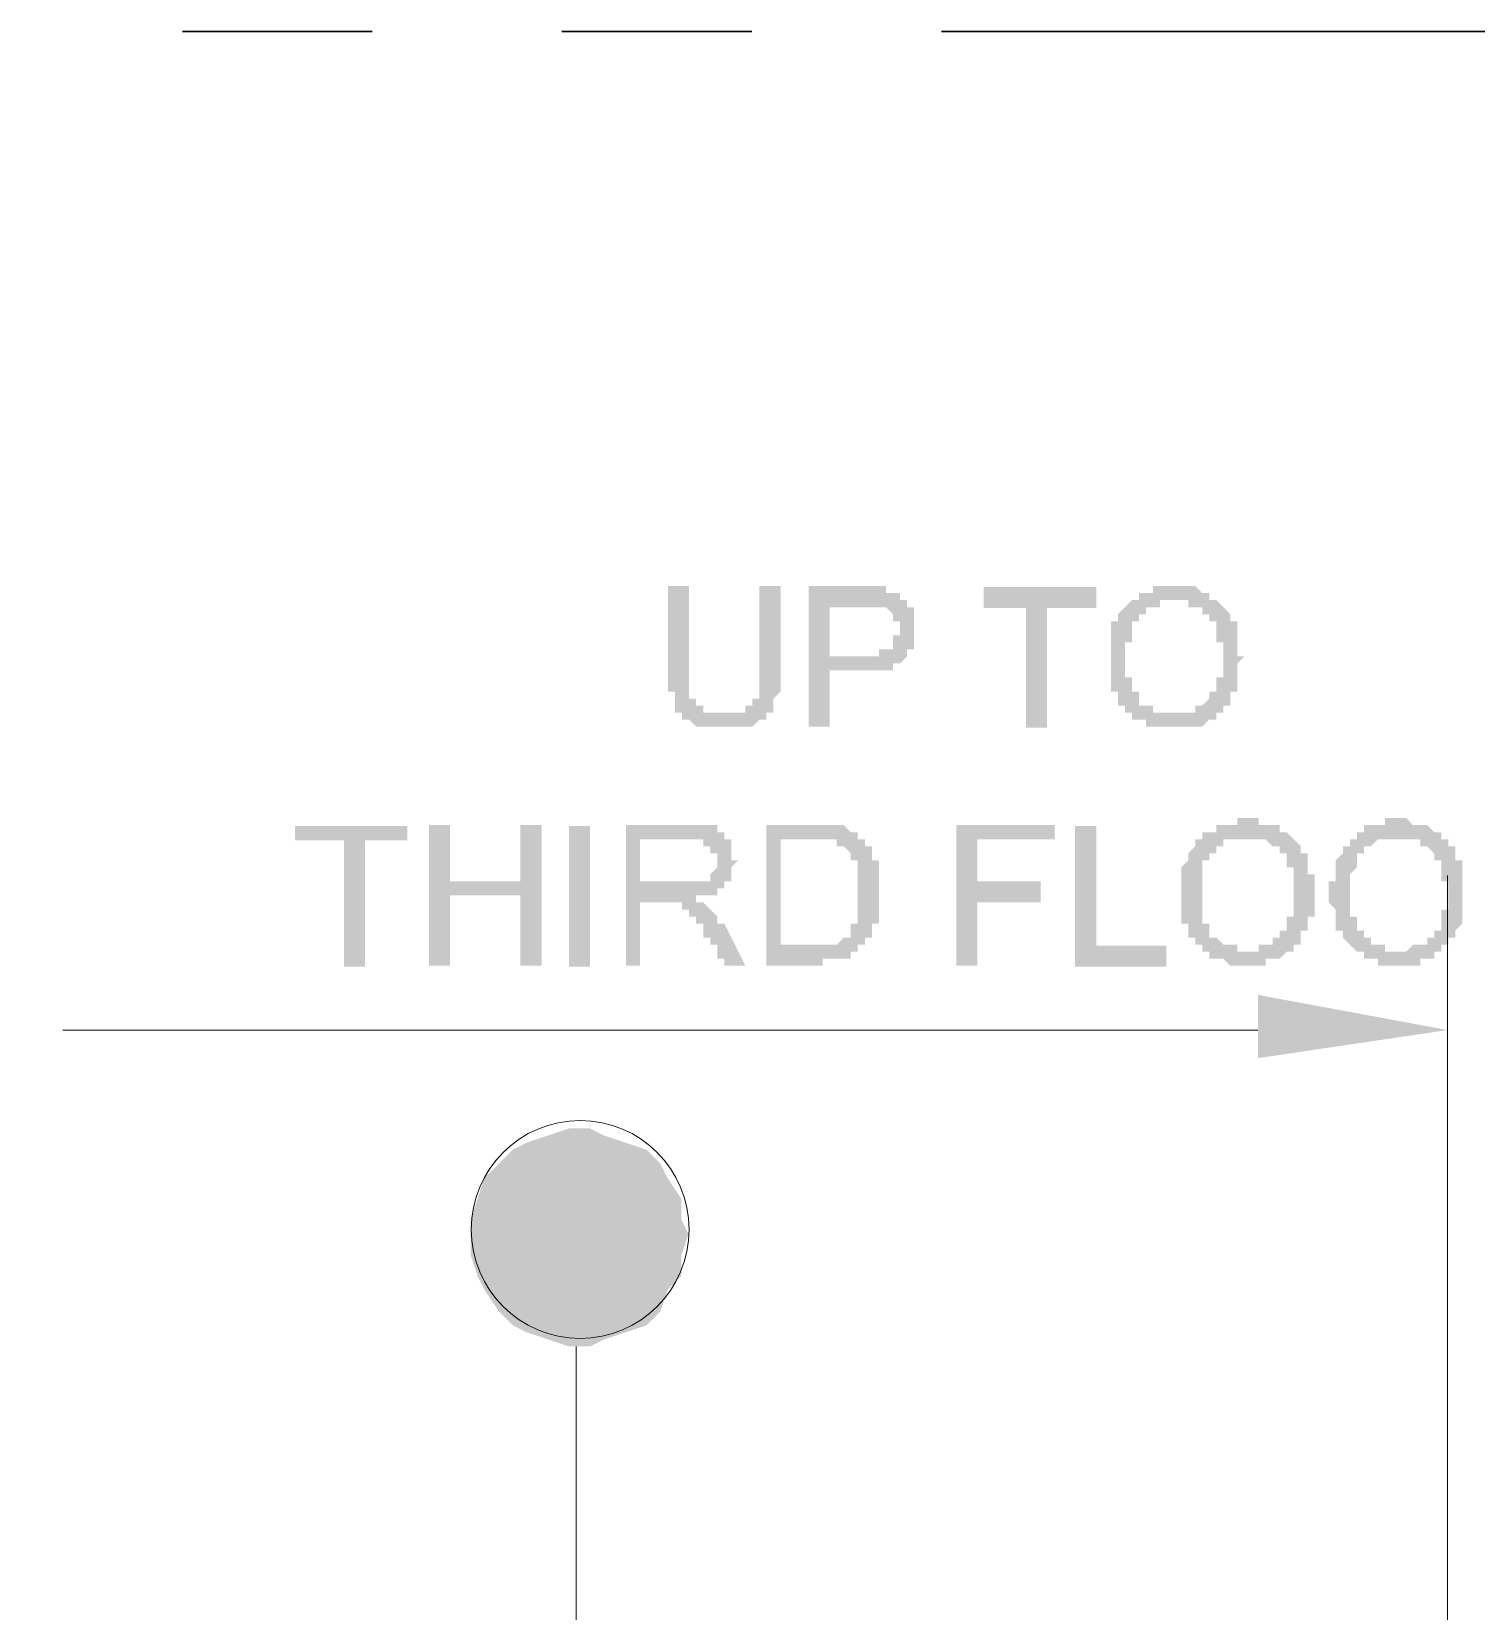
# Model space of a CAD drawing. Header units: inches. Extents: x -11 to 213, y -78 to 40.
# Drawn here: x -0.939 to 0.304, y 21.293 to 22.652 of the extents above; entities that cross this region are included whole.
import ezdxf

# ---------------------------------------------------------------- set-up
doc = ezdxf.new("R2010")
doc.units = ezdxf.units.IN
doc.header["$MEASUREMENT"] = 0
doc.layers.add('PDF_0', color=7, linetype='Continuous')

msp = doc.modelspace()

# ---------------------------------------------------------------- hatches: boundary and pattern name
at = {"layer": 'PDF_0'}
for points in [[(-0.29474, 22.10254), (-0.29474, 22.10254), (-0.29474, 22.10254), (-0.29474, 22.09649), (-0.29474, 22.09649), (-0.29474, 22.09649), (-0.29474, 22.09044), (-0.29474, 22.09044), (-0.29474, 22.09044), (-0.29474, 22.09044), (-0.29474, 22.08439), (-0.29474, 22.08439), (-0.29474, 22.08439), (-0.29474, 22.08439), (-0.29474, 22.08439), (-0.30078, 22.07835), (-0.30078, 22.07835), (-0.30078, 22.07835), (-0.30078, 22.07835), (-0.30078, 22.0723), (-0.30078, 22.0723), (-0.30078, 22.0723), (-0.30078, 22.0723), (-0.30078, 22.06625), (-0.30078, 22.06625), (-0.30683, 22.06625), (-0.30683, 22.06625), (-0.30683, 22.06625), (-0.30683, 22.0602), (-0.30683, 22.0602), (-0.31288, 22.0602), (-0.31288, 22.0602), (-0.31288, 22.0602), (-0.31288, 22.0602), (-0.31893, 22.05415), (-0.31893, 22.05415), (-0.31893, 22.05415), (-0.31893, 22.05415), (-0.31893, 22.05415), (-0.31893, 22.05415), (-0.32497, 22.05415), (-0.32497, 22.05415), (-0.32497, 22.05415), (-0.32497, 22.05415), (-0.33102, 22.05415), (-0.33102, 22.05415), (-0.33102, 22.05415), (-0.33707, 22.05415), (-0.33707, 22.05415), (-0.33707, 22.05415), (-0.33707, 22.05415), (-0.34312, 22.05415), (-0.34312, 22.05415), (-0.34312, 22.05415), (-0.34917, 22.05415), (-0.34917, 22.05415), (-0.34917, 22.05415), (-0.34917, 22.05415), (-0.35521, 22.05415), (-0.35521, 22.05415), (-0.35521, 22.05415), (-0.36126, 22.05415), (-0.36126, 22.05415), (-0.36126, 22.05415), (-0.36126, 22.05415), (-0.36731, 22.05415), (-0.36731, 22.05415), (-0.36731, 22.05415), (-0.36731, 22.05415), (-0.36731, 22.05415), (-0.37336, 22.0602), (-0.37336, 22.0602), (-0.37336, 22.0602), (-0.37336, 22.0602), (-0.37941, 22.0602), (-0.37941, 22.0602), (-0.37941, 22.06625), (-0.37941, 22.06625), (-0.37941, 22.06625), (-0.37941, 22.06625), (-0.38545, 22.06625), (-0.38545, 22.0723), (-0.38545, 22.0723), (-0.38545, 22.0723), (-0.38545, 22.0723), (-0.38545, 22.07835), (-0.38545, 22.07835), (-0.38545, 22.07835), (-0.38545, 22.07835), (-0.38545, 22.08439), (-0.3915, 22.08439), (-0.3915, 22.08439), (-0.3915, 22.08439), (-0.3915, 22.09044), (-0.3915, 22.09044), (-0.3915, 22.09044), (-0.3915, 22.09044), (-0.3915, 22.09649), (-0.3915, 22.09649), (-0.3915, 22.09649), (-0.3915, 22.10254), (-0.3915, 22.10254), (-0.3915, 22.10254), (-0.3915, 22.10254), (-0.3915, 22.17511), (-0.37336, 22.17511), (-0.37336, 22.10254), (-0.37336, 22.10254), (-0.37336, 22.10254), (-0.37336, 22.09649), (-0.37336, 22.09649), (-0.37336, 22.09649), (-0.37336, 22.09044), (-0.37336, 22.09044), (-0.37336, 22.09044), (-0.37336, 22.09044), (-0.37336, 22.08439), (-0.37336, 22.08439), (-0.37336, 22.08439), (-0.37336, 22.08439), (-0.37336, 22.08439), (-0.37336, 22.07835), (-0.37336, 22.07835), (-0.36731, 22.07835), (-0.36731, 22.07835), (-0.36731, 22.0723), (-0.36731, 22.0723), (-0.36731, 22.0723), (-0.36126, 22.0723), (-0.36126, 22.0723), (-0.36126, 22.0723), (-0.36126, 22.06625), (-0.36126, 22.06625), (-0.35521, 22.06625), (-0.35521, 22.06625), (-0.35521, 22.06625), (-0.35521, 22.06625), (-0.34917, 22.06625), (-0.34917, 22.06625), (-0.34917, 22.06625), (-0.34917, 22.06625), (-0.34312, 22.06625), (-0.34312, 22.06625), (-0.34312, 22.06625), (-0.33707, 22.06625), (-0.33707, 22.06625), (-0.33707, 22.06625), (-0.33707, 22.06625), (-0.33102, 22.06625), (-0.33102, 22.06625), (-0.33102, 22.06625), (-0.32497, 22.06625), (-0.32497, 22.06625), (-0.32497, 22.06625), (-0.32497, 22.0723), (-0.32497, 22.0723), (-0.32497, 22.0723), (-0.31893, 22.0723), (-0.31893, 22.0723), (-0.31893, 22.0723), (-0.31893, 22.0723), (-0.31893, 22.07835), (-0.31893, 22.07835), (-0.31288, 22.07835), (-0.31288, 22.07835), (-0.31288, 22.08439), (-0.31288, 22.08439), (-0.31288, 22.08439), (-0.31288, 22.08439), (-0.31288, 22.08439), (-0.31288, 22.09044), (-0.31288, 22.09044), (-0.31288, 22.09044), (-0.31288, 22.09649), (-0.31288, 22.09649), (-0.31288, 22.09649), (-0.31288, 22.09649), (-0.31288, 22.10254), (-0.31288, 22.10254), (-0.31288, 22.10254), (-0.31288, 22.17511), (-0.29474, 22.17511)], [(-0.02313, 22.15612), (-0.06547, 22.15612), (-0.06547, 22.0533), (-0.08361, 22.0533), (-0.08361, 22.15612), (-0.1199, 22.15612), (-0.1199, 22.17426), (-0.02313, 22.17426)], [(-0.61583, 21.95654), (-0.65211, 21.95654), (-0.65211, 21.84768), (-0.67026, 21.84768), (-0.67026, 21.95654), (-0.71259, 21.95654), (-0.71259, 21.96863), (-0.61583, 21.96863)], [(-0.50037, 21.84852), (-0.51852, 21.84852), (-0.51852, 21.909), (-0.57899, 21.909), (-0.57899, 21.84852), (-0.59714, 21.84852), (-0.59714, 21.96947), (-0.57899, 21.96947), (-0.57899, 21.92109), (-0.51852, 21.92109), (-0.51852, 21.96947), (-0.50037, 21.96947)], [(-0.05886, 21.95738), (-0.12539, 21.95738), (-0.12539, 21.9211), (-0.07096, 21.9211), (-0.07096, 21.90295), (-0.12539, 21.90295), (-0.12539, 21.84852), (-0.14353, 21.84852), (-0.14353, 21.96948), (-0.05886, 21.96948)], [(0.03734, 21.84768), (-0.04128, 21.84768), (-0.04128, 21.96863), (-0.02313, 21.96863), (-0.02313, 21.86582), (0.03734, 21.86582)]]:
    msp.add_hatch(color=256, dxfattribs=at).paths.add_polyline_path(points)
h = msp.add_hatch(color=256, dxfattribs=at)
h.paths.add_polyline_path([(-0.27054, 22.17512), (-0.22216, 22.17512), (-0.22216, 22.17512), (-0.22216, 22.17512), (-0.21611, 22.17512), (-0.21611, 22.17512), (-0.21611, 22.17512), (-0.21007, 22.17512), (-0.21007, 22.17512), (-0.21007, 22.17512), (-0.21007, 22.17512), (-0.20402, 22.17512), (-0.20402, 22.17512), (-0.20402, 22.16907), (-0.20402, 22.16907), (-0.19797, 22.16907), (-0.19797, 22.16907), (-0.19797, 22.16907), (-0.19797, 22.16907), (-0.19192, 22.16907), (-0.19192, 22.16907), (-0.19192, 22.16907), (-0.19192, 22.16907), (-0.19192, 22.16302), (-0.18587, 22.16302), (-0.18587, 22.16302), (-0.18587, 22.16302), (-0.18587, 22.16302), (-0.18587, 22.15697), (-0.18587, 22.15697), (-0.17983, 22.15697), (-0.17983, 22.15697), (-0.17983, 22.15697), (-0.17983, 22.15092), (-0.17983, 22.15092), (-0.17983, 22.15092), (-0.17983, 22.15092), (-0.17983, 22.14488), (-0.17983, 22.14488), (-0.17983, 22.14488), (-0.17983, 22.13883), (-0.17983, 22.13883), (-0.17983, 22.13883), (-0.17983, 22.13883), (-0.17983, 22.13278), (-0.17983, 22.13278), (-0.17983, 22.13278), (-0.17983, 22.12673), (-0.17983, 22.12673), (-0.17983, 22.12673), (-0.17983, 22.12673), (-0.17983, 22.12068), (-0.17983, 22.12068), (-0.17983, 22.12068), (-0.17983, 22.12068), (-0.18587, 22.12068), (-0.18587, 22.11464), (-0.18587, 22.11464), (-0.18587, 22.11464), (-0.18587, 22.11464), (-0.18587, 22.11464), (-0.19192, 22.10859), (-0.19192, 22.10859), (-0.19192, 22.10859), (-0.19192, 22.10859), (-0.19192, 22.10859), (-0.19797, 22.10859), (-0.19797, 22.10859), (-0.19797, 22.10859), (-0.19797, 22.10254), (-0.19797, 22.10254), (-0.20402, 22.10254), (-0.20402, 22.10254), (-0.20402, 22.10254), (-0.20402, 22.10254), (-0.21007, 22.10254), (-0.21007, 22.10254), (-0.21007, 22.10254), (-0.21611, 22.10254), (-0.21611, 22.10254), (-0.21611, 22.10254), (-0.22216, 22.10254), (-0.22216, 22.10254), (-0.22216, 22.10254), (-0.2524, 22.10254), (-0.2524, 22.05416), (-0.27054, 22.05416)], flags=0)
h.paths.add_polyline_path([(-0.2524, 22.11464), (-0.22216, 22.11464), (-0.22216, 22.11464), (-0.21611, 22.11464), (-0.21611, 22.11464), (-0.21611, 22.11464), (-0.21007, 22.11464), (-0.21007, 22.11464), (-0.21007, 22.11464), (-0.21007, 22.12068), (-0.20402, 22.12068), (-0.20402, 22.12068), (-0.20402, 22.12068), (-0.20402, 22.12068), (-0.20402, 22.12068), (-0.19797, 22.12068), (-0.19797, 22.12068), (-0.19797, 22.12673), (-0.19797, 22.12673), (-0.19797, 22.12673), (-0.19797, 22.12673), (-0.19797, 22.12673), (-0.19797, 22.12673), (-0.19797, 22.13278), (-0.19192, 22.13278), (-0.19192, 22.13278), (-0.19192, 22.13278), (-0.19192, 22.13883), (-0.19192, 22.13883), (-0.19192, 22.13883), (-0.19192, 22.13883), (-0.19192, 22.14488), (-0.19797, 22.14488), (-0.19797, 22.14488), (-0.19797, 22.14488), (-0.19797, 22.15092), (-0.19797, 22.15092), (-0.19797, 22.15092), (-0.19797, 22.15092), (-0.19797, 22.15092), (-0.20402, 22.15697), (-0.20402, 22.15697), (-0.20402, 22.15697), (-0.20402, 22.15697), (-0.20402, 22.15697), (-0.20402, 22.15697), (-0.21007, 22.15697), (-0.21007, 22.15697), (-0.21007, 22.15697), (-0.21007, 22.15697), (-0.21611, 22.15697), (-0.21611, 22.15697), (-0.21611, 22.15697), (-0.22216, 22.15697), (-0.22216, 22.15697), (-0.22216, 22.15697), (-0.2524, 22.15697)], flags=0)
h = msp.add_hatch(color=256, dxfattribs=at)
h.paths.add_polyline_path([(0.04396, 22.17512), (0.04396, 22.17512), (0.05001, 22.17512), (0.05001, 22.17512), (0.05001, 22.17512), (0.05001, 22.17512), (0.05605, 22.17512), (0.05605, 22.17512), (0.05605, 22.17512), (0.0621, 22.17512), (0.0621, 22.17512), (0.0621, 22.17512), (0.0621, 22.17512), (0.06815, 22.16907), (0.06815, 22.16907), (0.06815, 22.16907), (0.06815, 22.16907), (0.0742, 22.16907), (0.0742, 22.16907), (0.0742, 22.16907), (0.0742, 22.16907), (0.0742, 22.16302), (0.08024, 22.16302), (0.08024, 22.16302), (0.08024, 22.16302), (0.08024, 22.16302), (0.08024, 22.16302), (0.08629, 22.15697), (0.08629, 22.15697), (0.08629, 22.15697), (0.08629, 22.15697), (0.08629, 22.15697), (0.08629, 22.15697), (0.09234, 22.15092), (0.09234, 22.15092), (0.09234, 22.15092), (0.09234, 22.15092), (0.09234, 22.15092), (0.09234, 22.14488), (0.09234, 22.14488), (0.09234, 22.14488), (0.09839, 22.14488), (0.09839, 22.13883), (0.09839, 22.13883), (0.09839, 22.13883), (0.09839, 22.13883), (0.09839, 22.13278), (0.09839, 22.13278), (0.09839, 22.13278), (0.09839, 22.13278), (0.09839, 22.12673), (0.09839, 22.12673), (0.09839, 22.12673), (0.09839, 22.12068), (0.09839, 22.12068), (0.09839, 22.12068), (0.09839, 22.12068), (0.09839, 22.11464), (0.09839, 22.11464), (0.10444, 22.11464), (0.09839, 22.10859), (0.09839, 22.10859), (0.09839, 22.10859), (0.09839, 22.10859), (0.09839, 22.10254), (0.09839, 22.10254), (0.09839, 22.10254), (0.09839, 22.09649), (0.09839, 22.09649), (0.09839, 22.09649), (0.09839, 22.09649), (0.09839, 22.09045), (0.09839, 22.09045), (0.09839, 22.09045), (0.09839, 22.09045), (0.09839, 22.0844), (0.09839, 22.0844), (0.09839, 22.0844), (0.09234, 22.0844), (0.09234, 22.07835), (0.09234, 22.07835), (0.09234, 22.07835), (0.09234, 22.07835), (0.09234, 22.0723), (0.09234, 22.0723), (0.08629, 22.0723), (0.08629, 22.0723), (0.08629, 22.0723), (0.08629, 22.06625), (0.08629, 22.06625), (0.08629, 22.06625), (0.08024, 22.06625), (0.08024, 22.06625), (0.08024, 22.06625), (0.08024, 22.06021), (0.08024, 22.06021), (0.0742, 22.06021), (0.0742, 22.06021), (0.0742, 22.06021), (0.0742, 22.06021), (0.0742, 22.06021), (0.06815, 22.05416), (0.06815, 22.05416), (0.06815, 22.05416), (0.06815, 22.05416), (0.0621, 22.05416), (0.0621, 22.05416), (0.0621, 22.05416), (0.0621, 22.05416), (0.05605, 22.05416), (0.05605, 22.05416), (0.05605, 22.05416), (0.05001, 22.05416), (0.05001, 22.05416), (0.05001, 22.05416), (0.05001, 22.05416), (0.04396, 22.05416), (0.04396, 22.05416), (0.04396, 22.05416), (0.03791, 22.05416), (0.03791, 22.05416), (0.03791, 22.05416), (0.03791, 22.05416), (0.03186, 22.05416), (0.03186, 22.05416), (0.03186, 22.05416), (0.02581, 22.05416), (0.02581, 22.05416), (0.02581, 22.05416), (0.02581, 22.05416), (0.01977, 22.05416), (0.01977, 22.05416), (0.01977, 22.05416), (0.01977, 22.05416), (0.01977, 22.06021), (0.01372, 22.06021), (0.01372, 22.06021), (0.01372, 22.06021), (0.01372, 22.06021), (0.00767, 22.06021), (0.00767, 22.06021), (0.00767, 22.06625), (0.00767, 22.06625), (0.00767, 22.06625), (0.00162, 22.06625), (0.00162, 22.06625), (0.00162, 22.06625), (0.00162, 22.0723), (0.00162, 22.0723), (0.00162, 22.0723), (-0.00443, 22.0723), (-0.00443, 22.0723), (-0.00443, 22.07835), (-0.00443, 22.07835), (-0.00443, 22.07835), (-0.00443, 22.07835), (-0.00443, 22.0844), (-0.01047, 22.0844), (-0.01047, 22.0844), (-0.01047, 22.0844), (-0.01047, 22.09045), (-0.01047, 22.09045), (-0.01047, 22.09045), (-0.01047, 22.09045), (-0.01047, 22.09649), (-0.01047, 22.09649), (-0.01047, 22.09649), (-0.01047, 22.09649), (-0.01047, 22.10254), (-0.01047, 22.10254), (-0.01047, 22.10254), (-0.01047, 22.10859), (-0.01047, 22.10859), (-0.01047, 22.10859), (-0.01047, 22.10859), (-0.01047, 22.11464), (-0.01047, 22.11464), (-0.01047, 22.11464), (-0.01047, 22.11464), (-0.01047, 22.12068), (-0.01047, 22.12068), (-0.01047, 22.12068), (-0.01047, 22.12673), (-0.01047, 22.12673), (-0.01047, 22.12673), (-0.01047, 22.12673), (-0.01047, 22.13278), (-0.01047, 22.13278), (-0.01047, 22.13278), (-0.01047, 22.13883), (-0.01047, 22.13883), (-0.01047, 22.13883), (-0.01047, 22.13883), (-0.01047, 22.14488), (-0.00443, 22.14488), (-0.00443, 22.14488), (-0.00443, 22.14488), (-0.00443, 22.14488), (-0.00443, 22.15092), (-0.00443, 22.15092), (-0.00443, 22.15092), (-0.00443, 22.15092), (0.00162, 22.15697), (0.00162, 22.15697), (0.00162, 22.15697), (0.00162, 22.15697), (0.00162, 22.15697), (0.00162, 22.15697), (0.00767, 22.16302), (0.00767, 22.16302), (0.00767, 22.16302), (0.00767, 22.16302), (0.00767, 22.16302), (0.01372, 22.16302), (0.01372, 22.16907), (0.01372, 22.16907), (0.01372, 22.16907), (0.01372, 22.16907), (0.01977, 22.16907), (0.01977, 22.16907), (0.01977, 22.16907), (0.01977, 22.16907), (0.02581, 22.16907), (0.02581, 22.17512), (0.02581, 22.17512), (0.02581, 22.17512), (0.03186, 22.17512), (0.03186, 22.17512), (0.03186, 22.17512), (0.03791, 22.17512), (0.03791, 22.17512), (0.03791, 22.17512), (0.03791, 22.17512), (0.04396, 22.17512), (0.04396, 22.17512), (0.04396, 22.17512)], flags=0)
h.paths.add_polyline_path([(0.04396, 22.06625), (0.04396, 22.06625), (0.05001, 22.06625), (0.05001, 22.06625), (0.05001, 22.06625), (0.05001, 22.06625), (0.05605, 22.06625), (0.05605, 22.06625), (0.05605, 22.06625), (0.05605, 22.06625), (0.0621, 22.06625), (0.0621, 22.06625), (0.0621, 22.06625), (0.0621, 22.0723), (0.06815, 22.0723), (0.06815, 22.0723), (0.06815, 22.0723), (0.06815, 22.0723), (0.06815, 22.0723), (0.0742, 22.07835), (0.0742, 22.07835), (0.0742, 22.07835), (0.0742, 22.07835), (0.0742, 22.07835), (0.0742, 22.07835), (0.0742, 22.0844), (0.08024, 22.0844), (0.08024, 22.0844), (0.08024, 22.0844), (0.08024, 22.09045), (0.08024, 22.09045), (0.08024, 22.09045), (0.08024, 22.09045), (0.08024, 22.09045), (0.08024, 22.09649), (0.08024, 22.09649), (0.08629, 22.09649), (0.08629, 22.10254), (0.08629, 22.10254), (0.08629, 22.10254), (0.08629, 22.10254), (0.08629, 22.10859), (0.08629, 22.10859), (0.08629, 22.10859), (0.08629, 22.11464), (0.08629, 22.11464), (0.08629, 22.11464), (0.08629, 22.11464), (0.08629, 22.12068), (0.08629, 22.12068), (0.08629, 22.12068), (0.08629, 22.12673), (0.08629, 22.12673), (0.08629, 22.12673), (0.08024, 22.12673), (0.08024, 22.13278), (0.08024, 22.13278), (0.08024, 22.13278), (0.08024, 22.13278), (0.08024, 22.13883), (0.08024, 22.13883), (0.08024, 22.13883), (0.08024, 22.13883), (0.08024, 22.14488), (0.08024, 22.14488), (0.0742, 22.14488), (0.0742, 22.14488), (0.0742, 22.14488), (0.0742, 22.15092), (0.0742, 22.15092), (0.0742, 22.15092), (0.06815, 22.15092), (0.06815, 22.15092), (0.06815, 22.15092), (0.06815, 22.15697), (0.06815, 22.15697), (0.0621, 22.15697), (0.0621, 22.15697), (0.0621, 22.15697), (0.0621, 22.15697), (0.05605, 22.15697), (0.05605, 22.15697), (0.05605, 22.16302), (0.05605, 22.16302), (0.05001, 22.16302), (0.05001, 22.16302), (0.05001, 22.16302), (0.05001, 22.16302), (0.04396, 22.16302), (0.04396, 22.16302), (0.04396, 22.16302), (0.03791, 22.16302), (0.03791, 22.16302), (0.03791, 22.16302), (0.03791, 22.16302), (0.03186, 22.16302), (0.03186, 22.16302), (0.03186, 22.15697), (0.03186, 22.15697), (0.02581, 22.15697), (0.02581, 22.15697), (0.02581, 22.15697), (0.02581, 22.15697), (0.01977, 22.15697), (0.01977, 22.15697), (0.01977, 22.15092), (0.01977, 22.15092), (0.01977, 22.15092), (0.01372, 22.15092), (0.01372, 22.15092), (0.01372, 22.15092), (0.01372, 22.15092), (0.01372, 22.14488), (0.01372, 22.14488), (0.01372, 22.14488), (0.00767, 22.14488), (0.00767, 22.14488), (0.00767, 22.13883), (0.00767, 22.13883), (0.00767, 22.13883), (0.00767, 22.13883), (0.00767, 22.13278), (0.00767, 22.13278), (0.00767, 22.13278), (0.00767, 22.13278), (0.00767, 22.12673), (0.00162, 22.12673), (0.00162, 22.12673), (0.00162, 22.12673), (0.00162, 22.12068), (0.00162, 22.12068), (0.00162, 22.12068), (0.00162, 22.11464), (0.00162, 22.11464), (0.00162, 22.11464), (0.00162, 22.10859), (0.00162, 22.10859), (0.00162, 22.10859), (0.00162, 22.10859), (0.00162, 22.10254), (0.00162, 22.10254), (0.00162, 22.10254), (0.00162, 22.09649), (0.00162, 22.09649), (0.00767, 22.09649), (0.00767, 22.09649), (0.00767, 22.09045), (0.00767, 22.09045), (0.00767, 22.09045), (0.00767, 22.09045), (0.00767, 22.0844), (0.00767, 22.0844), (0.00767, 22.0844), (0.00767, 22.0844), (0.01372, 22.0844), (0.01372, 22.07835), (0.01372, 22.07835), (0.01372, 22.07835), (0.01372, 22.07835), (0.01372, 22.07835), (0.01372, 22.0723), (0.01977, 22.0723), (0.01977, 22.0723), (0.01977, 22.0723), (0.01977, 22.0723), (0.02581, 22.0723), (0.02581, 22.0723), (0.02581, 22.06625), (0.02581, 22.06625), (0.02581, 22.06625), (0.03186, 22.06625), (0.03186, 22.06625), (0.03186, 22.06625), (0.03186, 22.06625), (0.03791, 22.06625), (0.03791, 22.06625), (0.03791, 22.06625), (0.04396, 22.06625), (0.04396, 22.06625), (0.04396, 22.06625)], flags=0)
h = msp.add_hatch(color=256, dxfattribs=at)
h.paths.add_polyline_path([(0.10444, 21.97553), (0.11049, 21.97553), (0.11049, 21.97553), (0.11049, 21.97553), (0.11654, 21.97553), (0.11654, 21.97553), (0.11654, 21.96948), (0.11654, 21.96948), (0.12258, 21.96948), (0.12258, 21.96948), (0.12258, 21.96948), (0.12258, 21.96948), (0.12863, 21.96948), (0.12863, 21.96948), (0.12863, 21.96948), (0.12863, 21.96948), (0.13468, 21.96948), (0.13468, 21.96948), (0.13468, 21.96343), (0.13468, 21.96343), (0.14073, 21.96343), (0.14073, 21.96343), (0.14073, 21.96343), (0.14073, 21.96343), (0.14073, 21.96343), (0.14677, 21.95738), (0.14677, 21.95738), (0.14677, 21.95738), (0.14677, 21.95738), (0.14677, 21.95738), (0.14677, 21.95738), (0.15282, 21.95134), (0.15282, 21.95134), (0.15282, 21.95134), (0.15282, 21.95134), (0.15282, 21.95134), (0.15282, 21.94529), (0.15282, 21.94529), (0.15887, 21.94529), (0.15887, 21.94529), (0.15887, 21.93924), (0.15887, 21.93924), (0.15887, 21.93924), (0.15887, 21.93924), (0.15887, 21.93319), (0.15887, 21.93319), (0.15887, 21.93319), (0.15887, 21.93319), (0.15887, 21.92714), (0.16492, 21.92714), (0.16492, 21.92714), (0.16492, 21.92714), (0.16492, 21.9211), (0.16492, 21.9211), (0.16492, 21.9211), (0.16492, 21.91505), (0.16492, 21.91505), (0.16492, 21.91505), (0.16492, 21.91505), (0.16492, 21.909), (0.16492, 21.909), (0.16492, 21.909), (0.16492, 21.90295), (0.16492, 21.90295), (0.16492, 21.90295), (0.16492, 21.90295), (0.16492, 21.89691), (0.16492, 21.89691), (0.16492, 21.89691), (0.16492, 21.89086), (0.15887, 21.89086), (0.15887, 21.89086), (0.15887, 21.89086), (0.15887, 21.88481), (0.15887, 21.88481), (0.15887, 21.88481), (0.15887, 21.88481), (0.15887, 21.87876), (0.15887, 21.87876), (0.15887, 21.87876), (0.15282, 21.87876), (0.15282, 21.87271), (0.15282, 21.87271), (0.15282, 21.87271), (0.15282, 21.87271), (0.15282, 21.87271), (0.15282, 21.86667), (0.14677, 21.86667), (0.14677, 21.86667), (0.14677, 21.86667), (0.14677, 21.86667), (0.14677, 21.86667), (0.14677, 21.86062), (0.14073, 21.86062), (0.14073, 21.86062), (0.14073, 21.86062), (0.14073, 21.86062), (0.14073, 21.86062), (0.13468, 21.85457), (0.13468, 21.85457), (0.13468, 21.85457), (0.13468, 21.85457), (0.12863, 21.85457), (0.12863, 21.85457), (0.12863, 21.85457), (0.12863, 21.85457), (0.12258, 21.85457), (0.12258, 21.84852), (0.12258, 21.84852), (0.12258, 21.84852), (0.11654, 21.84852), (0.11654, 21.84852), (0.11654, 21.84852), (0.11049, 21.84852), (0.11049, 21.84852), (0.11049, 21.84852), (0.11049, 21.84852), (0.10444, 21.84852), (0.10444, 21.84852), (0.10444, 21.84852), (0.09839, 21.84852), (0.09839, 21.84852), (0.09839, 21.84852), (0.09839, 21.84852), (0.09234, 21.84852), (0.09234, 21.84852), (0.09234, 21.84852), (0.09234, 21.84852), (0.0863, 21.85457), (0.0863, 21.85457), (0.0863, 21.85457), (0.0863, 21.85457), (0.08025, 21.85457), (0.08025, 21.85457), (0.08025, 21.85457), (0.08025, 21.85457), (0.0742, 21.85457), (0.0742, 21.86062), (0.0742, 21.86062), (0.0742, 21.86062), (0.0742, 21.86062), (0.06815, 21.86062), (0.06815, 21.86062), (0.06815, 21.86667), (0.06815, 21.86667), (0.06815, 21.86667), (0.0621, 21.86667), (0.0621, 21.86667), (0.0621, 21.86667), (0.0621, 21.87271), (0.0621, 21.87271), (0.0621, 21.87271), (0.05606, 21.87271), (0.05606, 21.87876), (0.05606, 21.87876), (0.05606, 21.87876), (0.05606, 21.87876), (0.05606, 21.87876), (0.05606, 21.88481), (0.05606, 21.88481), (0.05606, 21.88481), (0.05001, 21.88481), (0.05001, 21.89086), (0.05001, 21.89086), (0.05001, 21.89086), (0.05001, 21.89086), (0.05001, 21.89691), (0.05001, 21.89691), (0.05001, 21.89691), (0.05001, 21.90295), (0.05001, 21.90295), (0.05001, 21.90295), (0.05001, 21.90295), (0.05001, 21.909), (0.05001, 21.909), (0.05001, 21.909), (0.05001, 21.909), (0.05001, 21.91505), (0.05001, 21.91505), (0.05001, 21.91505), (0.05001, 21.9211), (0.05001, 21.9211), (0.05001, 21.9211), (0.05001, 21.92714), (0.05001, 21.92714), (0.05001, 21.92714), (0.05001, 21.92714), (0.05001, 21.93319), (0.05001, 21.93319), (0.05001, 21.93319), (0.05001, 21.93319), (0.05606, 21.93924), (0.05606, 21.93924), (0.05606, 21.93924), (0.05606, 21.93924), (0.05606, 21.94529), (0.05606, 21.94529), (0.05606, 21.94529), (0.05606, 21.94529), (0.05606, 21.94529), (0.0621, 21.95134), (0.0621, 21.95134), (0.0621, 21.95134), (0.0621, 21.95134), (0.0621, 21.95738), (0.0621, 21.95738), (0.0621, 21.95738), (0.06815, 21.95738), (0.06815, 21.95738), (0.06815, 21.95738), (0.06815, 21.96343), (0.06815, 21.96343), (0.0742, 21.96343), (0.0742, 21.96343), (0.0742, 21.96343), (0.0742, 21.96343), (0.08025, 21.96343), (0.08025, 21.96948), (0.08025, 21.96948), (0.08025, 21.96948), (0.0863, 21.96948), (0.0863, 21.96948), (0.0863, 21.96948), (0.0863, 21.96948), (0.09234, 21.96948), (0.09234, 21.96948), (0.09234, 21.96948), (0.09234, 21.96948), (0.09839, 21.96948), (0.09839, 21.97553), (0.09839, 21.97553), (0.09839, 21.97553), (0.10444, 21.97553), (0.10444, 21.97553), (0.10444, 21.97553), (0.10444, 21.97553)], flags=0)
h.paths.add_polyline_path([(0.10444, 21.86062), (0.11049, 21.86062), (0.11049, 21.86062), (0.11049, 21.86062), (0.11049, 21.86062), (0.11654, 21.86062), (0.11654, 21.86667), (0.11654, 21.86667), (0.12258, 21.86667), (0.12258, 21.86667), (0.12258, 21.86667), (0.12258, 21.86667), (0.12258, 21.86667), (0.12863, 21.86667), (0.12863, 21.86667), (0.12863, 21.86667), (0.12863, 21.87271), (0.13468, 21.87271), (0.13468, 21.87271), (0.13468, 21.87271), (0.13468, 21.87271), (0.13468, 21.87271), (0.13468, 21.87876), (0.14073, 21.87876), (0.14073, 21.87876), (0.14073, 21.87876), (0.14073, 21.87876), (0.14073, 21.88481), (0.14073, 21.88481), (0.14073, 21.88481), (0.14073, 21.88481), (0.14073, 21.89086), (0.14677, 21.89086), (0.14677, 21.89086), (0.14677, 21.89086), (0.14677, 21.89691), (0.14677, 21.89691), (0.14677, 21.89691), (0.14677, 21.89691), (0.14677, 21.90295), (0.14677, 21.90295), (0.14677, 21.90295), (0.14677, 21.909), (0.14677, 21.909), (0.14677, 21.909), (0.14677, 21.909), (0.14677, 21.91505), (0.14677, 21.91505), (0.14677, 21.91505), (0.14677, 21.9211), (0.14677, 21.9211), (0.14677, 21.9211), (0.14677, 21.9211), (0.14677, 21.92714), (0.14677, 21.92714), (0.14677, 21.92714), (0.14677, 21.93319), (0.14677, 21.93319), (0.14677, 21.93319), (0.14073, 21.93319), (0.14073, 21.93924), (0.14073, 21.93924), (0.14073, 21.93924), (0.14073, 21.93924), (0.14073, 21.93924), (0.14073, 21.94529), (0.14073, 21.94529), (0.13468, 21.94529), (0.13468, 21.94529), (0.13468, 21.94529), (0.13468, 21.94529), (0.13468, 21.95134), (0.13468, 21.95134), (0.12863, 21.95134), (0.12863, 21.95134), (0.12863, 21.95134), (0.12863, 21.95134), (0.12258, 21.95738), (0.12258, 21.95738), (0.12258, 21.95738), (0.12258, 21.95738), (0.12258, 21.95738), (0.11654, 21.95738), (0.11654, 21.95738), (0.11654, 21.95738), (0.11049, 21.95738), (0.11049, 21.95738), (0.11049, 21.95738), (0.11049, 21.95738), (0.10444, 21.95738), (0.10444, 21.95738), (0.10444, 21.95738), (0.10444, 21.95738), (0.09839, 21.95738), (0.09839, 21.95738), (0.09839, 21.95738), (0.09234, 21.95738), (0.09234, 21.95738), (0.09234, 21.95738), (0.09234, 21.95738), (0.0863, 21.95738), (0.0863, 21.95738), (0.0863, 21.95738), (0.0863, 21.95134), (0.0863, 21.95134), (0.08025, 21.95134), (0.08025, 21.95134), (0.08025, 21.95134), (0.08025, 21.95134), (0.08025, 21.94529), (0.0742, 21.94529), (0.0742, 21.94529), (0.0742, 21.94529), (0.0742, 21.94529), (0.0742, 21.94529), (0.0742, 21.93924), (0.0742, 21.93924), (0.0742, 21.93924), (0.06815, 21.93924), (0.06815, 21.93924), (0.06815, 21.93319), (0.06815, 21.93319), (0.06815, 21.93319), (0.06815, 21.93319), (0.06815, 21.92714), (0.06815, 21.92714), (0.06815, 21.92714), (0.06815, 21.9211), (0.06815, 21.9211), (0.06815, 21.9211), (0.06815, 21.9211), (0.06815, 21.91505), (0.06815, 21.91505), (0.06815, 21.91505), (0.06815, 21.909), (0.06815, 21.909), (0.06815, 21.909), (0.06815, 21.90295), (0.06815, 21.90295), (0.06815, 21.90295), (0.06815, 21.90295), (0.06815, 21.89691), (0.06815, 21.89691), (0.06815, 21.89691), (0.06815, 21.89086), (0.06815, 21.89086), (0.06815, 21.89086), (0.06815, 21.89086), (0.06815, 21.88481), (0.06815, 21.88481), (0.06815, 21.88481), (0.0742, 21.88481), (0.0742, 21.88481), (0.0742, 21.87876), (0.0742, 21.87876), (0.0742, 21.87876), (0.0742, 21.87876), (0.0742, 21.87271), (0.0742, 21.87271), (0.08025, 21.87271), (0.08025, 21.87271), (0.08025, 21.87271), (0.08025, 21.87271), (0.08025, 21.87271), (0.0863, 21.86667), (0.0863, 21.86667), (0.0863, 21.86667), (0.0863, 21.86667), (0.09234, 21.86667), (0.09234, 21.86667), (0.09234, 21.86667), (0.09234, 21.86667), (0.09839, 21.86667), (0.09839, 21.86062), (0.09839, 21.86062), (0.09839, 21.86062), (0.10444, 21.86062), (0.10444, 21.86062), (0.10444, 21.86062), (0.10444, 21.86062)], flags=0)
h = msp.add_hatch(color=256, dxfattribs=at)
h.paths.add_polyline_path([(0.2375, 21.97553), (0.2375, 21.97553), (0.2375, 21.97553), (0.24355, 21.97553), (0.24355, 21.97553), (0.24355, 21.97553), (0.24959, 21.96948), (0.24959, 21.96948), (0.24959, 21.96948), (0.24959, 21.96948), (0.25564, 21.96948), (0.25564, 21.96948), (0.25564, 21.96948), (0.25564, 21.96948), (0.26169, 21.96948), (0.26169, 21.96948), (0.26169, 21.96948), (0.26169, 21.96948), (0.26774, 21.96343), (0.26774, 21.96343), (0.26774, 21.96343), (0.26774, 21.96343), (0.27379, 21.96343), (0.27379, 21.96343), (0.27379, 21.96343), (0.27379, 21.95738), (0.27379, 21.95738), (0.27983, 21.95738), (0.27983, 21.95738), (0.27983, 21.95738), (0.27983, 21.95738), (0.27983, 21.95134), (0.27983, 21.95134), (0.27983, 21.95134), (0.28588, 21.95134), (0.28588, 21.95134), (0.28588, 21.94529), (0.28588, 21.94529), (0.28588, 21.94529), (0.28588, 21.94529), (0.28588, 21.93924), (0.28588, 21.93924), (0.29193, 21.93924), (0.29193, 21.93924), (0.29193, 21.93319), (0.29193, 21.93319), (0.29193, 21.93319), (0.29193, 21.93319), (0.29193, 21.92714), (0.29193, 21.92714), (0.29193, 21.92714), (0.29193, 21.92714), (0.29193, 21.9211), (0.29193, 21.9211), (0.29193, 21.9211), (0.29193, 21.91505), (0.29193, 21.91505), (0.29193, 21.91505), (0.29193, 21.91505), (0.29193, 21.909), (0.29193, 21.909), (0.29193, 21.909), (0.29193, 21.90295), (0.29193, 21.90295), (0.29193, 21.90295), (0.29193, 21.90295), (0.29193, 21.89691), (0.29193, 21.89691), (0.29193, 21.89691), (0.29193, 21.89086), (0.29193, 21.89086), (0.29193, 21.89086), (0.29193, 21.89086), (0.29193, 21.88481), (0.29193, 21.88481), (0.29193, 21.88481), (0.29193, 21.88481), (0.28588, 21.87876), (0.28588, 21.87876), (0.28588, 21.87876), (0.28588, 21.87876), (0.28588, 21.87271), (0.28588, 21.87271), (0.28588, 21.87271), (0.27983, 21.87271), (0.27983, 21.87271), (0.27983, 21.86667), (0.27983, 21.86667), (0.27983, 21.86667), (0.27983, 21.86667), (0.27983, 21.86667), (0.27379, 21.86667), (0.27379, 21.86062), (0.27379, 21.86062), (0.27379, 21.86062), (0.27379, 21.86062), (0.26774, 21.86062), (0.26774, 21.86062), (0.26774, 21.85457), (0.26774, 21.85457), (0.26169, 21.85457), (0.26169, 21.85457), (0.26169, 21.85457), (0.26169, 21.85457), (0.25564, 21.85457), (0.25564, 21.85457), (0.25564, 21.85457), (0.25564, 21.84852), (0.24959, 21.84852), (0.24959, 21.84852), (0.24959, 21.84852), (0.24959, 21.84852), (0.24355, 21.84852), (0.24355, 21.84852), (0.24355, 21.84852), (0.2375, 21.84852), (0.2375, 21.84852), (0.2375, 21.84852), (0.2375, 21.84852), (0.23145, 21.84852), (0.23145, 21.84852), (0.23145, 21.84852), (0.2254, 21.84852), (0.2254, 21.84852), (0.2254, 21.84852), (0.2254, 21.84852), (0.21936, 21.84852), (0.21936, 21.84852), (0.21936, 21.85457), (0.21936, 21.85457), (0.21331, 21.85457), (0.21331, 21.85457), (0.21331, 21.85457), (0.21331, 21.85457), (0.20726, 21.85457), (0.20726, 21.85457), (0.20726, 21.85457), (0.20726, 21.86062), (0.20726, 21.86062), (0.20121, 21.86062), (0.20121, 21.86062), (0.20121, 21.86062), (0.20121, 21.86062), (0.19516, 21.86667), (0.19516, 21.86667), (0.19516, 21.86667), (0.19516, 21.86667), (0.19516, 21.86667), (0.19516, 21.86667), (0.18912, 21.87271), (0.18912, 21.87271), (0.18912, 21.87271), (0.18912, 21.87271), (0.18912, 21.87876), (0.18912, 21.87876), (0.18912, 21.87876), (0.18307, 21.87876), (0.18307, 21.87876), (0.18307, 21.88481), (0.18307, 21.88481), (0.18307, 21.88481), (0.18307, 21.88481), (0.18307, 21.89086), (0.18307, 21.89086), (0.18307, 21.89086), (0.18307, 21.89086), (0.18307, 21.89691), (0.18307, 21.89691), (0.18307, 21.89691), (0.17702, 21.90295), (0.17702, 21.90295), (0.17702, 21.90295), (0.17702, 21.90295), (0.17702, 21.909), (0.17702, 21.909), (0.17702, 21.909), (0.17702, 21.909), (0.17702, 21.91505), (0.17702, 21.91505), (0.17702, 21.91505), (0.17702, 21.9211), (0.17702, 21.9211), (0.18307, 21.9211), (0.18307, 21.92714), (0.18307, 21.92714), (0.18307, 21.92714), (0.18307, 21.92714), (0.18307, 21.93319), (0.18307, 21.93319), (0.18307, 21.93319), (0.18307, 21.93319), (0.18307, 21.93924), (0.18307, 21.93924), (0.18307, 21.93924), (0.18307, 21.93924), (0.18912, 21.94529), (0.18912, 21.94529), (0.18912, 21.94529), (0.18912, 21.94529), (0.18912, 21.94529), (0.18912, 21.95134), (0.18912, 21.95134), (0.18912, 21.95134), (0.19516, 21.95134), (0.19516, 21.95738), (0.19516, 21.95738), (0.19516, 21.95738), (0.19516, 21.95738), (0.19516, 21.95738), (0.20121, 21.95738), (0.20121, 21.96343), (0.20121, 21.96343), (0.20121, 21.96343), (0.20121, 21.96343), (0.20726, 21.96343), (0.20726, 21.96343), (0.20726, 21.96343), (0.20726, 21.96948), (0.21331, 21.96948), (0.21331, 21.96948), (0.21331, 21.96948), (0.21331, 21.96948), (0.21936, 21.96948), (0.21936, 21.96948), (0.21936, 21.96948), (0.21936, 21.96948), (0.2254, 21.96948), (0.2254, 21.96948), (0.2254, 21.96948), (0.2254, 21.97553), (0.23145, 21.97553), (0.23145, 21.97553), (0.23145, 21.97553), (0.2375, 21.97553), (0.2375, 21.97553), (0.2375, 21.97553)], flags=0)
h.paths.add_polyline_path([(0.2375, 21.86062), (0.2375, 21.86062), (0.2375, 21.86062), (0.24355, 21.86062), (0.24355, 21.86062), (0.24355, 21.86062), (0.24959, 21.86667), (0.24959, 21.86667), (0.24959, 21.86667), (0.24959, 21.86667), (0.25564, 21.86667), (0.25564, 21.86667), (0.25564, 21.86667), (0.25564, 21.86667), (0.25564, 21.86667), (0.26169, 21.86667), (0.26169, 21.87271), (0.26169, 21.87271), (0.26169, 21.87271), (0.26774, 21.87271), (0.26774, 21.87271), (0.26774, 21.87271), (0.26774, 21.87876), (0.26774, 21.87876), (0.26774, 21.87876), (0.26774, 21.87876), (0.27379, 21.87876), (0.27379, 21.88481), (0.27379, 21.88481), (0.27379, 21.88481), (0.27379, 21.88481), (0.27379, 21.89086), (0.27379, 21.89086), (0.27379, 21.89086), (0.27379, 21.89086), (0.27379, 21.89691), (0.27379, 21.89691), (0.27379, 21.89691), (0.27983, 21.89691), (0.27983, 21.90295), (0.27983, 21.90295), (0.27983, 21.90295), (0.27983, 21.909), (0.27983, 21.909), (0.27983, 21.909), (0.27983, 21.909), (0.27983, 21.91505), (0.27983, 21.91505), (0.27983, 21.91505), (0.27983, 21.9211), (0.27983, 21.9211), (0.27983, 21.9211), (0.27379, 21.9211), (0.27379, 21.92714), (0.27379, 21.92714), (0.27379, 21.92714), (0.27379, 21.93319), (0.27379, 21.93319), (0.27379, 21.93319), (0.27379, 21.93319), (0.27379, 21.93924), (0.27379, 21.93924), (0.27379, 21.93924), (0.27379, 21.93924), (0.26774, 21.93924), (0.26774, 21.94529), (0.26774, 21.94529), (0.26774, 21.94529), (0.26774, 21.94529), (0.26774, 21.94529), (0.26774, 21.94529), (0.26169, 21.95134), (0.26169, 21.95134), (0.26169, 21.95134), (0.26169, 21.95134), (0.26169, 21.95134), (0.25564, 21.95134), (0.25564, 21.95738), (0.25564, 21.95738), (0.25564, 21.95738), (0.24959, 21.95738), (0.24959, 21.95738), (0.24959, 21.95738), (0.24959, 21.95738), (0.24355, 21.95738), (0.24355, 21.95738), (0.24355, 21.95738), (0.2375, 21.95738), (0.2375, 21.95738), (0.2375, 21.95738), (0.2375, 21.95738), (0.23145, 21.95738), (0.23145, 21.95738), (0.23145, 21.95738), (0.23145, 21.95738), (0.2254, 21.95738), (0.2254, 21.95738), (0.2254, 21.95738), (0.21936, 21.95738), (0.21936, 21.95738), (0.21936, 21.95738), (0.21936, 21.95738), (0.21936, 21.95738), (0.21331, 21.95134), (0.21331, 21.95134), (0.21331, 21.95134), (0.21331, 21.95134), (0.20726, 21.95134), (0.20726, 21.95134), (0.20726, 21.94529), (0.20726, 21.94529), (0.20726, 21.94529), (0.20726, 21.94529), (0.20726, 21.94529), (0.20121, 21.94529), (0.20121, 21.93924), (0.20121, 21.93924), (0.20121, 21.93924), (0.20121, 21.93924), (0.20121, 21.93924), (0.20121, 21.93319), (0.20121, 21.93319), (0.20121, 21.93319), (0.20121, 21.93319), (0.19516, 21.92714), (0.19516, 21.92714), (0.19516, 21.92714), (0.19516, 21.9211), (0.19516, 21.9211), (0.19516, 21.9211), (0.19516, 21.9211), (0.19516, 21.91505), (0.19516, 21.91505), (0.19516, 21.91505), (0.19516, 21.909), (0.19516, 21.909), (0.19516, 21.909), (0.19516, 21.90295), (0.19516, 21.90295), (0.19516, 21.90295), (0.19516, 21.90295), (0.19516, 21.89691), (0.19516, 21.89691), (0.19516, 21.89691), (0.19516, 21.89086), (0.19516, 21.89086), (0.20121, 21.89086), (0.20121, 21.89086), (0.20121, 21.88481), (0.20121, 21.88481), (0.20121, 21.88481), (0.20121, 21.88481), (0.20121, 21.88481), (0.20121, 21.87876), (0.20726, 21.87876), (0.20726, 21.87876), (0.20726, 21.87876), (0.20726, 21.87271), (0.20726, 21.87271), (0.20726, 21.87271), (0.20726, 21.87271), (0.21331, 21.87271), (0.21331, 21.87271), (0.21331, 21.87271), (0.21331, 21.86667), (0.21331, 21.86667), (0.21936, 21.86667), (0.21936, 21.86667), (0.21936, 21.86667), (0.21936, 21.86667), (0.2254, 21.86667), (0.2254, 21.86667), (0.2254, 21.86667), (0.2254, 21.86062), (0.23145, 21.86062), (0.23145, 21.86062), (0.23145, 21.86062), (0.23145, 21.86062), (0.2375, 21.86062), (0.2375, 21.86062)], flags=0)
h = msp.add_hatch(color=256, dxfattribs=at)
h.paths.add_polyline_path([(-0.32498, 21.84852), (-0.34312, 21.84852), (-0.34312, 21.85456), (-0.34917, 21.85456), (-0.34917, 21.86061), (-0.34917, 21.86061), (-0.34917, 21.86061), (-0.34917, 21.86666), (-0.35522, 21.86666), (-0.35522, 21.86666), (-0.35522, 21.86666), (-0.35522, 21.87271), (-0.35522, 21.87271), (-0.36127, 21.87271), (-0.36127, 21.87271), (-0.36127, 21.87876), (-0.36127, 21.87876), (-0.36127, 21.87876), (-0.36127, 21.87876), (-0.36127, 21.87876), (-0.36127, 21.8848), (-0.36127, 21.8848), (-0.36731, 21.8848), (-0.36731, 21.8848), (-0.36731, 21.8848), (-0.36731, 21.8848), (-0.36731, 21.8848), (-0.36731, 21.8848), (-0.36731, 21.89085), (-0.36731, 21.89085), (-0.37336, 21.89085), (-0.37336, 21.89085), (-0.37336, 21.8969), (-0.37336, 21.8969), (-0.37336, 21.8969), (-0.37336, 21.8969), (-0.37941, 21.8969), (-0.37941, 21.8969), (-0.37941, 21.90295), (-0.37941, 21.90295), (-0.38546, 21.90295), (-0.38546, 21.90295), (-0.38546, 21.90295), (-0.38546, 21.90295), (-0.38546, 21.90295), (-0.3915, 21.90295), (-0.3915, 21.90295), (-0.3915, 21.90295), (-0.3915, 21.90295), (-0.39755, 21.90295), (-0.4157, 21.90295), (-0.4157, 21.84852), (-0.42779, 21.84852), (-0.42779, 21.96947), (-0.37941, 21.96947), (-0.37336, 21.96947), (-0.37336, 21.96947), (-0.37336, 21.96947), (-0.36731, 21.96947), (-0.36731, 21.96947), (-0.36731, 21.96947), (-0.36127, 21.96947), (-0.36127, 21.96947), (-0.36127, 21.96947), (-0.36127, 21.96947), (-0.36127, 21.96947), (-0.35522, 21.96947), (-0.35522, 21.96947), (-0.35522, 21.96947), (-0.34917, 21.96947), (-0.34917, 21.96947), (-0.34917, 21.96343), (-0.34917, 21.96343), (-0.34917, 21.96343), (-0.34312, 21.96343), (-0.34312, 21.96343), (-0.34312, 21.96343), (-0.34312, 21.96343), (-0.34312, 21.95738), (-0.33707, 21.95738), (-0.33707, 21.95738), (-0.33707, 21.95738), (-0.33707, 21.95133), (-0.33707, 21.95133), (-0.33707, 21.95133), (-0.33707, 21.95133), (-0.33707, 21.94528), (-0.33707, 21.94528), (-0.33707, 21.94528), (-0.33707, 21.94528), (-0.33707, 21.93923), (-0.33103, 21.93923), (-0.33103, 21.93923), (-0.33103, 21.93923), (-0.33707, 21.93319), (-0.33707, 21.93319), (-0.33707, 21.93319), (-0.33707, 21.92714), (-0.33707, 21.92714), (-0.33707, 21.92714), (-0.33707, 21.92714), (-0.33707, 21.92109), (-0.33707, 21.92109), (-0.33707, 21.92109), (-0.33707, 21.92109), (-0.34312, 21.92109), (-0.34312, 21.91504), (-0.34312, 21.91504), (-0.34312, 21.91504), (-0.34312, 21.91504), (-0.34312, 21.91504), (-0.34917, 21.91504), (-0.34917, 21.91504), (-0.34917, 21.909), (-0.34917, 21.909), (-0.35522, 21.909), (-0.35522, 21.909), (-0.35522, 21.909), (-0.35522, 21.909), (-0.36127, 21.909), (-0.36127, 21.909), (-0.36127, 21.909), (-0.36731, 21.909), (-0.36731, 21.909), (-0.36731, 21.909), (-0.36731, 21.90295), (-0.36731, 21.90295), (-0.36731, 21.90295), (-0.36127, 21.90295), (-0.36127, 21.90295), (-0.36127, 21.90295), (-0.36127, 21.90295), (-0.36127, 21.90295), (-0.35522, 21.8969), (-0.35522, 21.8969), (-0.35522, 21.8969), (-0.35522, 21.8969), (-0.35522, 21.8969), (-0.34917, 21.89085), (-0.34917, 21.89085), (-0.34917, 21.89085), (-0.34917, 21.89085), (-0.34917, 21.8848), (-0.34917, 21.8848), (-0.34312, 21.8848), (-0.34312, 21.8848)], flags=0)
h.paths.add_polyline_path([(-0.4157, 21.92109), (-0.37941, 21.92109), (-0.37941, 21.92109), (-0.37336, 21.92109), (-0.37336, 21.92109), (-0.37336, 21.92109), (-0.37336, 21.92109), (-0.36731, 21.92109), (-0.36731, 21.92109), (-0.36731, 21.92109), (-0.36731, 21.92109), (-0.36127, 21.92109), (-0.36127, 21.92109), (-0.36127, 21.92109), (-0.36127, 21.92109), (-0.35522, 21.92109), (-0.35522, 21.92714), (-0.35522, 21.92714), (-0.35522, 21.92714), (-0.35522, 21.92714), (-0.35522, 21.92714), (-0.35522, 21.92714), (-0.34917, 21.93319), (-0.34917, 21.93319), (-0.34917, 21.93319), (-0.34917, 21.93319), (-0.34917, 21.93923), (-0.34917, 21.93923), (-0.34917, 21.93923), (-0.34917, 21.93923), (-0.34917, 21.94528), (-0.34917, 21.94528), (-0.34917, 21.94528), (-0.35522, 21.94528), (-0.35522, 21.95133), (-0.35522, 21.95133), (-0.35522, 21.95133), (-0.35522, 21.95133), (-0.35522, 21.95133), (-0.36127, 21.95133), (-0.36127, 21.95738), (-0.36127, 21.95738), (-0.36127, 21.95738), (-0.36127, 21.95738), (-0.36731, 21.95738), (-0.36731, 21.95738), (-0.36731, 21.95738), (-0.37336, 21.95738), (-0.37336, 21.95738), (-0.37336, 21.95738), (-0.37336, 21.95738), (-0.4157, 21.95738)], flags=0)
h = msp.add_hatch(color=256, dxfattribs=at)
h.paths.add_polyline_path([(-0.30683, 21.96948), (-0.2645, 21.96948), (-0.2645, 21.96948), (-0.2645, 21.96948), (-0.2645, 21.96948), (-0.25845, 21.96948), (-0.25845, 21.96948), (-0.25845, 21.96948), (-0.2524, 21.96948), (-0.2524, 21.96948), (-0.2524, 21.96948), (-0.2524, 21.96948), (-0.24635, 21.96948), (-0.24635, 21.96948), (-0.24635, 21.96948), (-0.24635, 21.96948), (-0.24635, 21.96948), (-0.24031, 21.96948), (-0.24031, 21.96948), (-0.24031, 21.96948), (-0.24031, 21.96948), (-0.23426, 21.96343), (-0.23426, 21.96343), (-0.23426, 21.96343), (-0.23426, 21.96343), (-0.22821, 21.96343), (-0.22821, 21.96343), (-0.22821, 21.96343), (-0.22821, 21.95738), (-0.22821, 21.95738), (-0.22216, 21.95738), (-0.22216, 21.95738), (-0.22216, 21.95738), (-0.22216, 21.95134), (-0.22216, 21.95134), (-0.22216, 21.95134), (-0.22216, 21.95134), (-0.21611, 21.95134), (-0.21611, 21.94529), (-0.21611, 21.94529), (-0.21611, 21.94529), (-0.21611, 21.94529), (-0.21611, 21.93924), (-0.21611, 21.93924), (-0.21611, 21.93924), (-0.21007, 21.93924), (-0.21007, 21.93319), (-0.21007, 21.93319), (-0.21007, 21.93319), (-0.21007, 21.93319), (-0.21007, 21.92714), (-0.21007, 21.92714), (-0.21007, 21.92714), (-0.21007, 21.92714), (-0.21007, 21.9211), (-0.21007, 21.9211), (-0.21007, 21.9211), (-0.21007, 21.91505), (-0.21007, 21.91505), (-0.21007, 21.91505), (-0.21007, 21.91505), (-0.21007, 21.909), (-0.21007, 21.909), (-0.21007, 21.909), (-0.21007, 21.909), (-0.21007, 21.90295), (-0.21007, 21.90295), (-0.21007, 21.90295), (-0.21007, 21.89691), (-0.21007, 21.89691), (-0.21007, 21.89691), (-0.21007, 21.89691), (-0.21007, 21.89086), (-0.21007, 21.89086), (-0.21007, 21.89086), (-0.21007, 21.88481), (-0.21611, 21.88481), (-0.21611, 21.88481), (-0.21611, 21.88481), (-0.21611, 21.87876), (-0.21611, 21.87876), (-0.21611, 21.87876), (-0.21611, 21.87876), (-0.21611, 21.87876), (-0.21611, 21.87271), (-0.21611, 21.87271), (-0.22216, 21.87271), (-0.22216, 21.87271), (-0.22216, 21.86667), (-0.22216, 21.86667), (-0.22216, 21.86667), (-0.22216, 21.86667), (-0.22216, 21.86667), (-0.22821, 21.86667), (-0.22821, 21.86062), (-0.22821, 21.86062), (-0.22821, 21.86062), (-0.22821, 21.86062), (-0.23426, 21.86062), (-0.23426, 21.86062), (-0.23426, 21.86062), (-0.23426, 21.85457), (-0.23426, 21.85457), (-0.24031, 21.85457), (-0.24031, 21.85457), (-0.24031, 21.85457), (-0.24031, 21.85457), (-0.24635, 21.85457), (-0.24635, 21.85457), (-0.24635, 21.85457), (-0.24635, 21.85457), (-0.2524, 21.85457), (-0.2524, 21.85457), (-0.2524, 21.85457), (-0.25845, 21.85457), (-0.25845, 21.84852), (-0.25845, 21.84852), (-0.2645, 21.84852), (-0.2645, 21.84852), (-0.2645, 21.84852), (-0.30683, 21.84852)], flags=0)
h.paths.add_polyline_path([(-0.29474, 21.86667), (-0.2645, 21.86667), (-0.2645, 21.86667), (-0.2645, 21.86667), (-0.2645, 21.86667), (-0.25845, 21.86667), (-0.25845, 21.86667), (-0.25845, 21.86667), (-0.2524, 21.86667), (-0.2524, 21.86667), (-0.2524, 21.86667), (-0.2524, 21.86667), (-0.2524, 21.86667), (-0.24635, 21.86667), (-0.24635, 21.86667), (-0.24635, 21.86667), (-0.24635, 21.86667), (-0.24031, 21.87271), (-0.24031, 21.87271), (-0.24031, 21.87271), (-0.24031, 21.87271), (-0.24031, 21.87271), (-0.23426, 21.87271), (-0.23426, 21.87271), (-0.23426, 21.87876), (-0.23426, 21.87876), (-0.23426, 21.87876), (-0.23426, 21.87876), (-0.23426, 21.88481), (-0.22821, 21.88481), (-0.22821, 21.88481), (-0.22821, 21.88481), (-0.22821, 21.89086), (-0.22821, 21.89086), (-0.22821, 21.89086), (-0.22821, 21.89086), (-0.22821, 21.89691), (-0.22821, 21.89691), (-0.22821, 21.89691), (-0.22821, 21.89691), (-0.22821, 21.90295), (-0.22821, 21.90295), (-0.22821, 21.90295), (-0.22821, 21.909), (-0.22821, 21.909), (-0.22821, 21.909), (-0.22821, 21.91505), (-0.22821, 21.91505), (-0.22821, 21.91505), (-0.22821, 21.91505), (-0.22821, 21.9211), (-0.22821, 21.9211), (-0.22821, 21.9211), (-0.22821, 21.9211), (-0.22821, 21.92714), (-0.22821, 21.92714), (-0.22821, 21.92714), (-0.22821, 21.92714), (-0.22821, 21.93319), (-0.22821, 21.93319), (-0.22821, 21.93319), (-0.22821, 21.93319), (-0.22821, 21.93924), (-0.22821, 21.93924), (-0.23426, 21.93924), (-0.23426, 21.93924), (-0.23426, 21.94529), (-0.23426, 21.94529), (-0.23426, 21.94529), (-0.23426, 21.94529), (-0.23426, 21.94529), (-0.24031, 21.95134), (-0.24031, 21.95134), (-0.24031, 21.95134), (-0.24031, 21.95134), (-0.24031, 21.95134), (-0.24031, 21.95134), (-0.24635, 21.95134), (-0.24635, 21.95134), (-0.24635, 21.95738), (-0.2524, 21.95738), (-0.2524, 21.95738), (-0.2524, 21.95738), (-0.2524, 21.95738), (-0.2524, 21.95738), (-0.25845, 21.95738), (-0.25845, 21.95738), (-0.25845, 21.95738), (-0.2645, 21.95738), (-0.2645, 21.95738), (-0.2645, 21.95738), (-0.2645, 21.95738), (-0.27055, 21.95738), (-0.29474, 21.95738)], flags=0)

# ---------------------------------------------------------------- linework, layer by layer
at = {"layer": 'PDF_0', "lineweight": 30}
for points in [[(-0.64607, 22.65204), (-0.80936, 22.65204)], [(-0.31948, 22.65204), (-0.48277, 22.65204)], [(0.65423, 22.65204), (-0.15619, 22.65204)]]:
    msp.add_lwpolyline(points, dxfattribs=at)
at = {"layer": 'PDF_0', "lineweight": 5}
for points in [[(0.27926, 20.97073), (0.27926, 21.9263)], [(0.11597, 21.79325), (-0.91217, 21.79325)]]:
    msp.add_lwpolyline(points, dxfattribs=at)
at = {"layer": 'PDF_0', "lineweight": 20}
msp.add_lwpolyline([(-0.47068, 21.52109), (-0.47068, 16.90656), (-1.9645, 16.90656), (-1.9645, 18.79955)], dxfattribs=at)
msp.add_circle((-0.46711, 21.62171), 0.09374, dxfattribs=at)
msp.add_solid([(-0.45858, 21.84768), (-0.47673, 21.84768), (-0.45858, 21.96863), (-0.47673, 21.96863)], dxfattribs=at)
at = {"layer": 'PDF_0'}
msp.add_solid([(0.11597, 21.82349), (0.11597, 21.76905), (0.27926, 21.79325)], dxfattribs=at)
at = {"layer": 'PDF_0', "color": 32, "true_color": 0x00007f}
for points in [[(-0.49487, 21.70253), (-0.42834, 21.69648), (-0.51301, 21.69648)], [(-0.47673, 21.70858), (-0.44649, 21.70253), (-0.49487, 21.70253)], [(-0.44649, 21.70253), (-0.49487, 21.70253), (-0.42834, 21.69648)], [(-0.45858, 21.70858), (-0.47673, 21.70858), (-0.44649, 21.70253)], [(-0.52511, 21.69043), (-0.3981, 21.67834), (-0.5372, 21.67834)], [(-0.51301, 21.69648), (-0.4102, 21.69043), (-0.52511, 21.69043)], [(-0.4102, 21.69043), (-0.52511, 21.69043), (-0.3981, 21.67834)], [(-0.42834, 21.69648), (-0.51301, 21.69648), (-0.4102, 21.69043)], [(-0.5372, 21.67834), (-0.39206, 21.66624), (-0.5493, 21.66624)], [(-0.3981, 21.67834), (-0.5372, 21.67834), (-0.39206, 21.66624)], [(-0.5493, 21.66624), (-0.37996, 21.6481), (-0.55535, 21.6481)], [(-0.39206, 21.66624), (-0.5493, 21.66624), (-0.37996, 21.6481)], [(-0.55535, 21.6481), (-0.37996, 21.62995), (-0.5614, 21.62995)], [(-0.37996, 21.6481), (-0.55535, 21.6481), (-0.37996, 21.62995)], [(-0.37996, 21.62995), (-0.5614, 21.62995), (-0.37391, 21.61786)], [(-0.5614, 21.62995), (-0.37391, 21.61786), (-0.5614, 21.61786)], [(-0.37391, 21.61786), (-0.5614, 21.61786), (-0.37996, 21.59971)], [(-0.5614, 21.61786), (-0.37996, 21.59971), (-0.5614, 21.59971)], [(-0.37996, 21.59971), (-0.5614, 21.59971), (-0.37996, 21.58157)], [(-0.5614, 21.59971), (-0.37996, 21.58157), (-0.55535, 21.58157)], [(-0.37996, 21.58157), (-0.55535, 21.58157), (-0.39206, 21.56947)], [(-0.55535, 21.58157), (-0.39206, 21.56947), (-0.5493, 21.56947)], [(-0.39206, 21.56947), (-0.5493, 21.56947), (-0.3981, 21.55133)], [(-0.5493, 21.56947), (-0.3981, 21.55133), (-0.5372, 21.55133)], [(-0.3981, 21.55133), (-0.5372, 21.55133), (-0.4102, 21.53923)], [(-0.5372, 21.55133), (-0.4102, 21.53923), (-0.52511, 21.53923)], [(-0.4102, 21.53923), (-0.52511, 21.53923), (-0.42834, 21.53319)], [(-0.52511, 21.53923), (-0.42834, 21.53319), (-0.51301, 21.53319)], [(-0.42834, 21.53319), (-0.51301, 21.53319), (-0.44649, 21.52714)], [(-0.51301, 21.53319), (-0.44649, 21.52714), (-0.49487, 21.52714)], [(-0.44649, 21.52714), (-0.49487, 21.52714), (-0.45858, 21.52109)], [(-0.49487, 21.52714), (-0.45858, 21.52109), (-0.47673, 21.52109)]]:
    msp.add_solid(points, dxfattribs=at)

doc.saveas('drawing.dxf')
